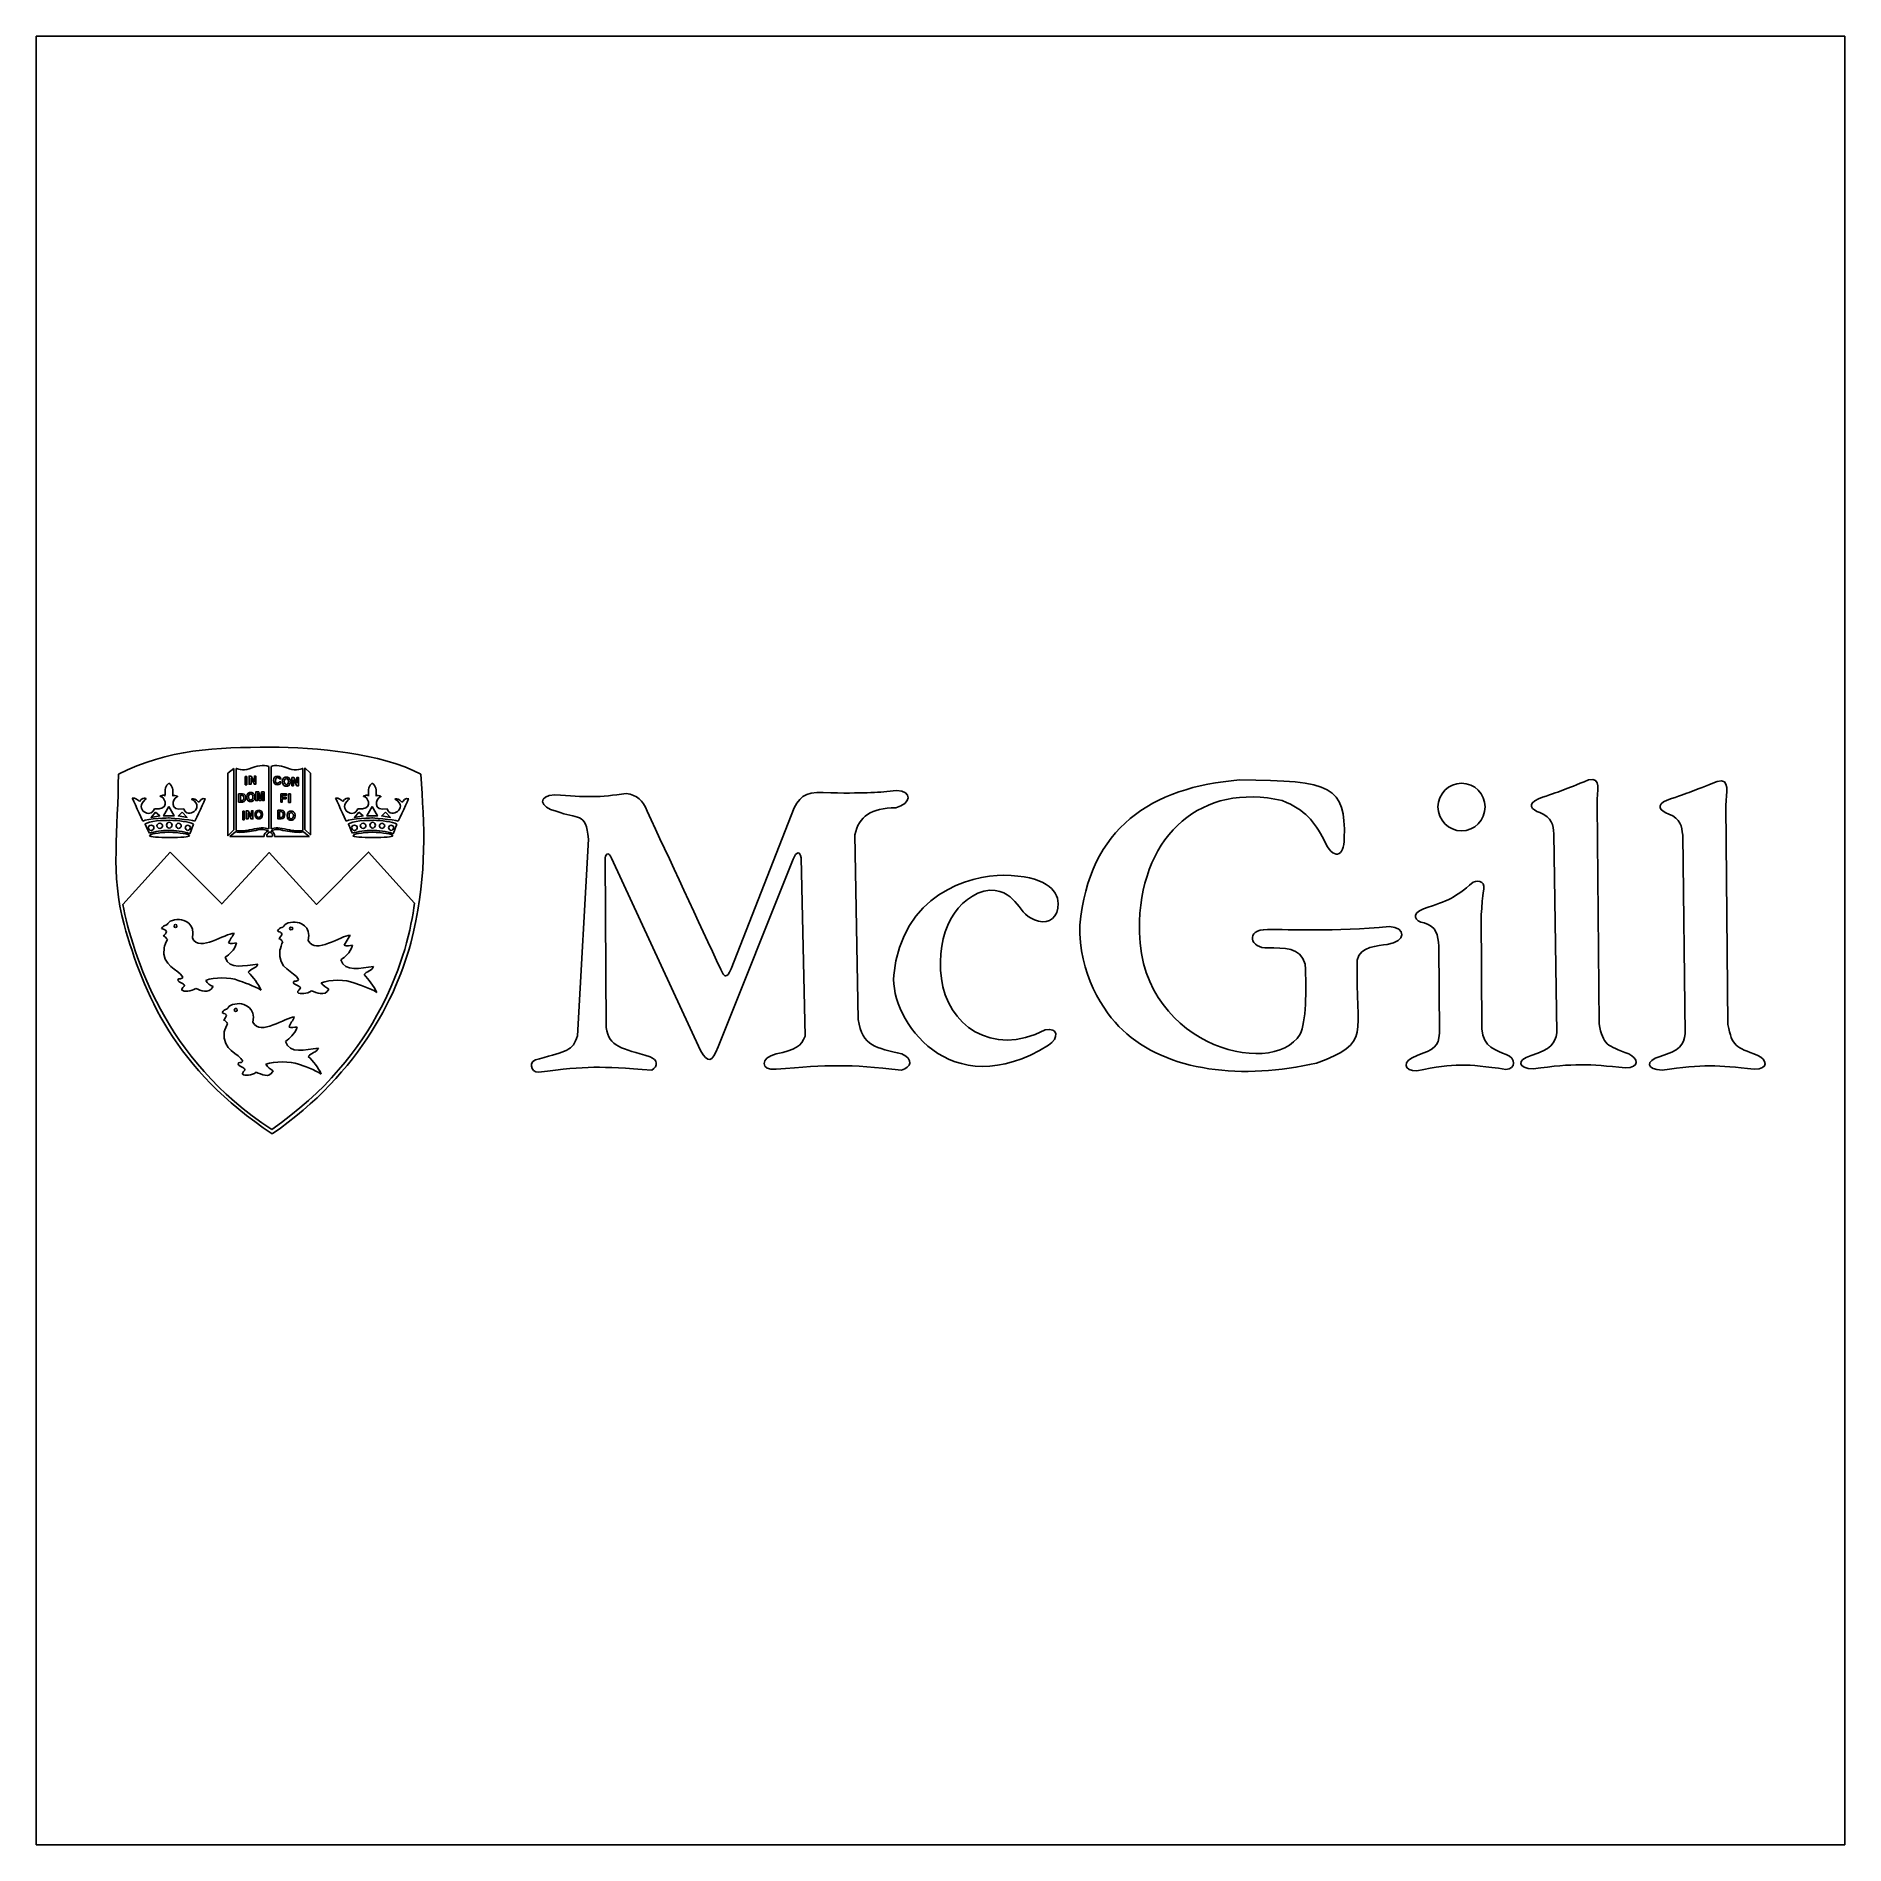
# Model space of a CAD drawing. Extents: x 0 to 2500, y 0 to 2500.
import ezdxf

# ---------------------------------------------------------------- set-up
doc = ezdxf.new("R2010")
doc.units = 0
doc.layers.get('0').update_dxf_attribs({"linetype": 'CONTINUOUS'})

msp = doc.modelspace()

# ---------------------------------------------------------------- linework, layer by layer
at = {"color": 7}
for points in [[(0, 2500), (2500, 2500), (2500, 0), (0, 0), (0, 2500)], [(273.06543, 1487.891428), (265.089024, 1481.250908), (265.089024, 1394.872274), (273.06543, 1402.835709), (273.06543, 1487.891428)], [(289.018241, 1465.298097), (291.015584, 1465.298097), (291.015584, 1476.594762), (289.018241, 1476.594762), (289.018241, 1465.298097)], [(301.637822, 1469.292785), (296.981676, 1477.26919), (294.322875, 1477.26919), (294.322875, 1465.972525), (296.981676, 1465.972525), (296.981676, 1473.94893), (301.637822, 1465.972525), (303.622196, 1465.972525), (303.622196, 1477.26919), (301.637822, 1477.26919), (301.637822, 1469.292785)], [(360.118492, 1467.295441), (356.123804, 1475.271846), (353.465002, 1475.271846), (353.465002, 1463.975181), (355.462346, 1463.975181), (355.462346, 1471.951586), (360.118492, 1463.975181), (362.777294, 1463.975181), (362.777294, 1475.271846), (360.118492, 1475.271846), (360.118492, 1467.295441)], [(371.415157, 1488.565855), (379.378593, 1481.250908), (379.378593, 1396.19519), (371.415157, 1403.510137), (371.415157, 1488.565855)], [(314.931831, 1455.337318), (311.611571, 1455.337318), (309.614227, 1446.037996), (307.616884, 1455.337318), (303.622196, 1455.337318), (303.622196, 1443.379194), (306.280998, 1443.379194), (306.280998, 1453.339974), (308.278342, 1443.366225), (310.937143, 1443.366225), (312.934487, 1453.339974), (312.934487, 1443.366225), (314.918861, 1443.366225), (314.918861, 1455.337318), (314.931831, 1455.337318)], [(340.183963, 1446.037996), (345.501567, 1446.037996), (345.501567, 1448.02237), (340.183963, 1448.02237), (340.183963, 1450.681172), (346.163025, 1450.681172), (346.163025, 1452.665546), (338.186619, 1452.665546), (338.186619, 1441.368881), (340.183963, 1441.368881), (340.183963, 1446.037996)], [(340.183963, 1469.954243)], [(342.842765, 1469.954243)], [(348.821827, 1440.720393), (351.480628, 1440.720393), (351.480628, 1452.678516), (348.821827, 1452.678516), (348.821827, 1440.720393)], [(1970.236984, 1467.295441)], [(164.754923, 1427.426384), (158.775862, 1420.124406), (170.733985, 1422.12175), (164.754923, 1427.426384)], [(183.353566, 1435.402789), (190.655544, 1422.12175), (176.038619, 1422.12175), (183.353566, 1435.402789)], [(201.965179, 1427.426384), (208.605698, 1420.124406), (196.647575, 1422.12175), (201.965179, 1427.426384)], [(215.920646, 1444.70211)], [(285.697981, 1416.791176), (287.682355, 1416.791176), (287.682355, 1428.762269), (285.697981, 1428.762269), (285.697981, 1416.791176)], [(297.656104, 1421.447322), (293.012928, 1429.423727), (290.354126, 1429.423727), (290.354126, 1418.127062), (293.012928, 1418.127062), (293.012928, 1426.103468), (296.994646, 1418.127062), (299.653448, 1418.127062), (299.653448, 1429.423727), (297.656104, 1429.423727), (297.656104, 1421.447322)], [(291.015584, 1448.683828)], [(293.661417, 1448.683828)], [(445.835668, 1427.426384), (439.856606, 1420.124406), (451.81473, 1422.12175), (445.835668, 1427.426384)], [(464.44728, 1435.402789), (471.749258, 1422.12175), (457.132333, 1422.12175), (464.44728, 1435.402789)], [(483.058893, 1427.426384), (489.699413, 1420.124406), (477.74129, 1422.12175), (483.058893, 1427.426384)], [(497.01436, 1444.70211)], [(158.775862, 1409.476229)], [(170.733985, 1412.148001)], [(184.015024, 1413.470917)], [(196.647575, 1412.148001)], [(209.267156, 1409.476229)], [(302.31225, 1424.093154)], [(304.296624, 1424.093154)], [(322.908236, 1400.176908)], [(346.824483, 1422.770238)], [(349.483285, 1422.770238)], [(439.856606, 1409.476229)], [(451.81473, 1412.148001)], [(465.108739, 1413.470917)], [(477.72832, 1412.148001)], [(490.360871, 1409.476229)], [(156.778518, 1398.179564)], [(183.353566, 1399.51545)], [(437.197804, 1398.179564)], [(464.44728, 1399.51545)], [(121.565606, 1271.931872)], [(192.652888, 1271.931872)], [(352.142086, 1268.611613)], [(1442.613978, 1271.257445)], [(176.713047, 1240.039221)], [(336.863703, 1236.718961)], [(1185.43651, 1202.167507)], [(275.724232, 1156.306418)], [(259.771421, 1123.739339)]]:
    msp.add_lwpolyline(points, close=True, dxfattribs=at)
for points in [[(276.398659, 1402.161282), (276.398659, 1487.891428), (276.38569, 1487.891428), (276.38569, 1487.891428)], [(321.58532, 1490.550229), (321.58532, 1404.158625)], [(324.89261, 1490.550229), (324.89261, 1404.158625)], [(368.756355, 1402.161282), (368.756355, 1487.891428), (368.756355, 1487.891428)], [(285.023553, 1452.665546), (279.705949, 1452.665546), (279.705949, 1441.381851), (279.705949, 1441.381851)], [(282.364751, 1450.681172), (284.362095, 1450.681172)], [(284.362095, 1443.366225), (282.364751, 1443.366225), (282.364751, 1450.681172), (282.364751, 1450.681172)], [(336.189276, 1473.287472), (338.186619, 1473.287472), (338.186619, 1473.274502), (338.186619, 1473.274502)], [(338.186619, 1469.292785), (336.189276, 1469.292785)], [(279.705949, 1441.381851), (285.023553, 1441.381851)], [(338.848077, 1430.085185), (334.204902, 1430.085185), (334.204902, 1418.114092), (334.204902, 1418.114092)], [(336.189276, 1428.087842), (338.848077, 1428.087842)], [(338.848077, 1420.111436), (336.189276, 1420.111436), (336.189276, 1428.087842), (336.189276, 1428.087842)], [(960.826122, 1210.805371), (1047.879184, 1433.418415)], [(2160.269979, 1135.036004), (2157.611177, 1438.723049)], [(2338.37079, 1133.726058), (2335.711988, 1436.738675)], [(267.747826, 1393.536388), (275.724232, 1400.176908)], [(334.204902, 1418.114092), (338.848077, 1418.114092)], [(377.394219, 1393.536388), (369.417813, 1400.176908)], [(314.931831, 1393.536388), (267.747826, 1393.536388), (267.747826, 1393.536388)], [(318.913549, 1393.536388), (326.215526, 1393.536388)], [(329.535786, 1393.536388), (377.394219, 1393.536388), (377.394219, 1393.536388)], [(748.173857, 1118.447675), (763.47818, 1390.216128), (763.47818, 1390.216128)], [(1131.611986, 1396.20816), (1136.255162, 1141.028035)], [(2097.794621, 1397.531076), (2101.815248, 1122.416423), (2101.815248, 1122.416423)], [(2275.895433, 1395.533732), (2279.228662, 1121.080537), (2279.228662, 1121.080537)], [(185.35091, 1372.265974), (119.568262, 1299.842806)], [(522.92795, 1301.82718), (459.129677, 1372.265974), (387.367968, 1299.842806), (322.246778, 1371.604516), (256.464131, 1300.504264), (185.35091, 1372.265974), (185.35091, 1372.265974)], [(786.707029, 1364.328477), (788.029945, 1129.74434)], [(918.285293, 1097.851688), (795.344892, 1363.667019)], [(1046.543298, 1362.331134), (942.875968, 1103.169292)], [(1063.157567, 1117.786217), (1057.178505, 1364.328477)], [(1997.46052, 1285.887339), (1998.121978, 1127.746996)], [(433.890514, 1257.289008), (425.914109, 1243.333541)], [(1939.641308, 1121.767935), (1939.00579, 1242.036564), (1939.00579, 1242.036564)]]:
    msp.add_lwpolyline(points, dxfattribs=at)
for points in [[(113.576231, 1479.927992), (182.01768, 1514.479446), (249.810641, 1517.138247), (323.556725, 1517.138247)], [(323.556725, 1517.138247), (386.69354, 1517.138247), (477.053892, 1509.161842), (531.552844, 1479.927992)], [(121.565606, 1271.931872), (102.292536, 1340.373322), (113.576231, 1403.510137), (113.576231, 1479.927992)], [(276.38569, 1487.891428), (276.38569, 1487.891428), (286.359439, 1483.90971), (294.335844, 1487.229969)], [(294.335844, 1487.229969), (304.958082, 1491.224657), (314.270373, 1493.870489), (321.58532, 1490.550229)], [(350.144743, 1487.229969), (339.509535, 1491.224657), (330.871672, 1493.870489), (324.89261, 1490.550229)], [(333.530474, 1477.25622), (330.210214, 1477.25622), (328.21287, 1475.258877), (328.21287, 1471.277159)], [(330.871672, 1471.277159), (330.871672, 1474.597418), (332.194588, 1475.271846), (333.530474, 1475.271846)], [(338.186619, 1473.274502), (338.186619, 1474.597418), (336.850734, 1477.25622), (333.530474, 1477.25622)], [(333.530474, 1475.271846), (335.527818, 1475.271846), (335.527818, 1473.93596), (336.189276, 1473.287472)], [(346.163025, 1475.933304), (344.178651, 1475.933304), (340.183963, 1475.271846), (340.183963, 1469.954243)], [(351.480628, 1469.954243), (351.480628, 1475.271846), (347.485941, 1475.933304), (346.163025, 1475.933304)], [(368.756355, 1487.891428), (368.756355, 1487.891428), (358.782606, 1483.90971), (350.144743, 1487.229969)], [(531.552844, 1479.927992), (536.870448, 1408.153313), (540.190707, 1344.368009), (521.579095, 1261.971093)], [(2157.611177, 1438.723049), (2157.611177, 1455.998776), (2164.277636, 1476.594762), (2145.653054, 1471.951586)], [(173.392787, 1448.696798), (169.398099, 1449.358256), (172.056901, 1450.032684), (173.392787, 1450.032684)], [(173.392787, 1450.032684), (175.390131, 1451.36857), (178.048932, 1451.36857), (178.048932, 1449.371226)], [(178.048932, 1449.371226), (178.048932, 1458.670547), (178.71039, 1464.662579), (183.366536, 1467.308411)], [(183.366536, 1467.308411), (188.68414, 1463.988151), (189.345598, 1458.670547), (188.68414, 1449.371226)], [(188.68414, 1449.371226), (189.345598, 1451.36857), (191.342941, 1450.032684), (193.327315, 1450.032684)], [(193.327315, 1450.032684), (193.988773, 1449.371226), (197.322003, 1449.371226), (193.988773, 1448.03534)], [(284.362095, 1450.681172), (285.697981, 1450.681172), (287.020897, 1450.681172), (287.020897, 1447.360912)], [(289.679699, 1447.360912), (289.679699, 1449.345286), (289.018241, 1452.665546), (285.023553, 1452.665546)], [(296.333188, 1454.66289), (294.997302, 1454.67586), (291.015584, 1454.001432), (291.015584, 1448.683828)], [(293.661417, 1448.683828), (293.661417, 1451.34263), (294.997302, 1452.665546), (296.320218, 1452.665546)], [(296.320218, 1452.665546), (297.656104, 1452.665546), (299.640478, 1451.34263), (299.640478, 1448.683828)], [(302.31225, 1448.683828), (302.31225, 1454.001432), (298.317562, 1454.66289), (296.333188, 1454.66289)], [(328.21287, 1471.277159), (328.21287, 1467.295441), (330.210214, 1465.298097), (333.530474, 1465.298097)], [(333.530474, 1467.295441), (330.871672, 1467.295441), (330.871672, 1468.631327), (330.871672, 1471.277159)], [(333.530474, 1465.298097), (336.189276, 1465.298097), (338.186619, 1466.633983), (338.186619, 1469.292785)], [(336.189276, 1469.292785), (335.527818, 1467.956899), (334.85339, 1467.295441), (333.530474, 1467.295441)], [(340.183963, 1469.954243), (340.183963, 1463.975181), (344.178651, 1463.313723), (346.163025, 1463.313723)], [(342.842765, 1469.954243), (342.842765, 1472.613044), (344.840109, 1473.93596), (346.163025, 1473.93596)], [(346.163025, 1465.298097), (344.827139, 1465.298097), (342.842765, 1466.633983), (342.842765, 1469.954243)], [(346.163025, 1473.93596), (346.824483, 1473.93596), (348.821827, 1472.600075), (348.821827, 1469.954243)], [(346.163025, 1463.313723), (347.498911, 1463.313723), (351.480628, 1463.975181), (351.480628, 1469.954243)], [(348.821827, 1469.954243), (348.821827, 1466.633983), (346.824483, 1465.298097), (346.163025, 1465.298097)], [(454.486501, 1448.696798), (450.491813, 1449.358256), (453.150615, 1450.032684), (454.486501, 1450.032684)], [(454.486501, 1450.032684), (456.470875, 1451.36857), (459.129677, 1451.36857), (459.129677, 1449.371226)], [(459.129677, 1449.371226), (459.129677, 1458.670547), (459.791135, 1464.662579), (464.44728, 1467.308411)], [(464.44728, 1467.308411), (469.764884, 1463.988151), (470.426342, 1458.670547), (469.764884, 1449.371226)], [(469.764884, 1449.371226), (470.426342, 1451.36857), (472.423686, 1450.032684), (474.42103, 1450.032684)], [(474.42103, 1450.032684), (475.082488, 1449.371226), (478.402748, 1449.371226), (475.082488, 1448.03534)], [(718.952977, 1428.762269), (695.023761, 1433.405445), (693.039387, 1450.681172), (716.955633, 1451.3556)], [(716.955633, 1451.3556), (758.822034, 1448.03534), (780.092448, 1447.373882), (815.30536, 1453.352944)], [(815.30536, 1453.352944), (831.245201, 1450.694142), (838.560149, 1444.053622), (844.53921, 1428.762269)], [(1047.879184, 1433.418415), (1057.191475, 1452.030028), (1067.813713, 1456.673203), (1098.383449, 1454.014402)], [(1098.383449, 1454.014402), (1150.872087, 1453.352944), (1163.504638, 1454.688829), (1189.431198, 1457.334661)], [(1189.431198, 1457.334661), (1211.350101, 1456.673203), (1210.027185, 1439.397477), (1188.095312, 1433.418415)], [(1442.613978, 1271.257445), (1455.259499, 1406.155969), (1541.638133, 1461.977837), (1663.229679, 1471.951586)], [(1722.384777, 1443.366225), (1611.402498, 1468.618357), (1529.66704, 1397.505136), (1525.023864, 1276.575048)], [(1663.229679, 1471.951586), (1791.487684, 1471.277159), (1810.099297, 1462.652265), (1808.101953, 1391.539044)], [(1937.656934, 1434.741331), (1937.692656, 1452.715776), (1952.262515, 1467.274036), (1970.236984, 1467.295441)], [(1970.236984, 1467.295441), (1988.204277, 1467.266876), (2002.762528, 1452.708624), (2002.791093, 1434.741331)], [(2145.653054, 1471.951586), (2111.1016, 1457.996119), (2108.442798, 1456.660234), (2076.550146, 1446.037996)], [(2323.727925, 1469.967212), (2289.176472, 1456.011745), (2286.51767, 1455.350287), (2254.625018, 1444.053622)], [(2335.711988, 1436.738675), (2335.711988, 1454.014402), (2342.352508, 1474.610388), (2323.727925, 1469.967212)], [(132.849302, 1446.699454), (136.83102, 1448.696798), (141.487165, 1442.704767), (142.810081, 1442.056278)], [(147.466227, 1414.806802), (146.130341, 1417.465604), (132.849302, 1446.699454), (132.849302, 1446.699454)], [(150.786487, 1444.71508), (134.846646, 1432.082529), (158.101434, 1416.804146), (163.419038, 1432.082529)], [(142.810081, 1442.056278), (146.130341, 1446.699454), (149.463571, 1446.699454), (150.125029, 1446.699454)], [(150.125029, 1446.699454), (153.445288, 1446.037996), (151.460914, 1445.363568), (150.786487, 1444.71508)], [(163.419038, 1432.082529), (184.689452, 1429.423727), (178.71039, 1446.037996), (173.392787, 1448.696798)], [(193.988773, 1448.03534), (188.67117, 1446.050966), (183.353566, 1428.100811), (203.962523, 1432.095499)], [(203.962523, 1432.095499), (208.605698, 1416.791176), (233.857831, 1433.405445), (215.920646, 1444.70211)], [(215.920646, 1444.70211), (215.259188, 1444.70211), (213.923302, 1445.363568), (215.920646, 1446.037996)], [(215.920646, 1446.037996), (217.256532, 1446.037996), (220.563822, 1446.037996), (224.558509, 1441.381851)], [(233.857831, 1446.037996), (233.857831, 1446.037996), (220.563822, 1416.791176), (219.240906, 1414.806802)], [(224.558509, 1441.381851), (225.894395, 1442.043309), (229.876113, 1448.02237), (233.857831, 1446.037996)], [(287.020897, 1447.360912), (287.020897, 1445.363568), (286.346469, 1443.366225), (284.362095, 1443.366225)], [(285.023553, 1441.381851), (289.018241, 1441.381851), (289.679699, 1445.363568), (289.679699, 1447.360912)], [(291.015584, 1448.683828), (291.015584, 1442.704767), (295.010272, 1442.043309), (296.333188, 1442.043309)], [(296.320218, 1444.040652), (294.997302, 1444.040652), (293.661417, 1445.363568), (293.661417, 1448.683828)], [(299.640478, 1448.683828), (299.640478, 1445.363568), (297.643134, 1444.040652), (296.320218, 1444.040652)], [(296.333188, 1442.043309), (298.330532, 1442.043309), (302.31225, 1442.704767), (302.31225, 1448.683828)], [(307.629853, 1430.072216), (306.306937, 1430.072216), (302.31225, 1429.423727), (302.31225, 1424.093154)], [(304.296624, 1424.093154), (304.296624, 1427.413414), (306.280998, 1428.087842), (307.616884, 1428.087842)], [(307.616884, 1428.087842), (308.952769, 1428.087842), (310.937143, 1427.426384), (310.937143, 1424.093154)], [(312.947457, 1424.093154), (312.947457, 1429.410758), (308.952769, 1430.072216), (307.629853, 1430.072216)], [(343.491253, 1424.767582), (343.491253, 1426.751956), (342.829795, 1430.085185), (338.848077, 1430.085185)], [(338.848077, 1428.087842), (339.509535, 1428.087842), (341.506879, 1427.426384), (341.506879, 1424.093154)], [(352.142086, 1428.7493), (350.806201, 1428.762269), (346.824483, 1428.087842), (346.824483, 1422.770238)], [(349.483285, 1422.770238), (349.483285, 1425.42904), (350.806201, 1426.751956), (352.142086, 1426.751956)], [(358.121148, 1422.770238), (358.121148, 1428.087842), (354.12646, 1428.7493), (352.142086, 1428.7493)], [(352.142086, 1426.751956), (353.477972, 1426.751956), (355.462346, 1425.42904), (355.462346, 1422.770238)], [(413.943016, 1446.699454), (417.937704, 1448.696798), (422.580879, 1442.704767), (423.916765, 1442.056278)], [(428.559941, 1414.806802), (427.224055, 1417.465604), (413.943016, 1446.699454), (413.943016, 1446.699454)], [(431.880201, 1444.71508), (415.94036, 1432.082529), (439.182179, 1416.804146), (444.512752, 1432.082529)], [(423.916765, 1442.056278), (427.237025, 1446.699454), (430.557285, 1446.699454), (431.218743, 1446.699454)], [(431.218743, 1446.699454), (434.539003, 1446.037996), (432.554629, 1445.363568), (431.880201, 1444.71508)], [(444.512752, 1432.082529), (465.783166, 1429.423727), (459.791135, 1446.037996), (454.486501, 1448.696798)], [(475.082488, 1448.03534), (469.764884, 1446.050966), (464.46025, 1428.100811), (485.056237, 1432.095499)], [(485.056237, 1432.095499), (489.699413, 1416.791176), (514.951545, 1433.405445), (497.01436, 1444.70211)], [(497.01436, 1444.70211), (496.339932, 1444.70211), (495.017016, 1445.363568), (497.01436, 1446.037996)], [(497.01436, 1446.037996), (498.337276, 1446.037996), (501.657536, 1446.037996), (505.652224, 1441.381851)], [(514.951545, 1446.037996), (514.951545, 1446.037996), (501.670506, 1416.791176), (500.33462, 1414.806802)], [(505.652224, 1441.381851), (506.988109, 1442.043309), (510.969827, 1448.02237), (514.951545, 1446.037996)], [(763.47818, 1390.216128), (760.15792, 1428.762269), (748.199797, 1416.791176), (718.952977, 1428.762269)], [(844.53921, 1428.762269), (873.77306, 1366.299882), (916.962377, 1272.59333), (946.209197, 1210.143913)], [(1188.095312, 1433.418415), (1154.205317, 1433.418415), (1136.92959, 1421.460292), (1131.611986, 1396.20816)], [(1780.191019, 1388.880242), (1766.235552, 1414.793833), (1754.938886, 1430.072216), (1722.384777, 1443.366225)], [(1970.236984, 1401.512793), (1952.273859, 1401.512793), (1937.656934, 1416.791176), (1937.656934, 1434.741331)], [(2002.791093, 1434.741331), (2002.791093, 1416.791176), (1988.174168, 1401.512793), (1970.236984, 1401.512793)], [(2076.550146, 1446.037996), (2060.597335, 1438.723049), (2066.563427, 1430.746643), (2078.54749, 1426.764926)], [(2078.54749, 1426.764926), (2095.135819, 1420.124406), (2097.146133, 1409.489199), (2097.794621, 1397.531076)], [(2254.625018, 1444.053622), (2238.010749, 1437.400133), (2244.664239, 1428.775239), (2256.622362, 1424.780552)], [(183.353566, 1419.449978), (186.012368, 1419.449978), (152.7968, 1418.78852), (147.466227, 1414.806802)], [(150.137998, 1410.812115), (155.455602, 1415.46826), (176.713047, 1416.129718), (184.689452, 1416.129718)], [(156.778518, 1398.179564), (154.119716, 1402.174251), (151.460914, 1409.476229), (150.137998, 1410.812115)], [(154.781174, 1406.155969), (154.781174, 1407.491855), (156.778518, 1409.476229), (158.775862, 1409.476229)], [(158.775862, 1402.161282), (156.778518, 1402.161282), (154.781174, 1404.158625), (154.781174, 1406.155969)], [(183.366536, 1402.174251), (174.054245, 1402.174251), (163.419038, 1400.838366), (156.778518, 1398.179564)], [(158.775862, 1409.476229), (160.773206, 1409.476229), (162.770549, 1407.491855), (162.770549, 1406.155969)], [(162.770549, 1406.155969), (162.770549, 1404.158625), (160.773206, 1402.161282), (158.775862, 1402.161282)], [(166.752267, 1408.827741), (166.739297, 1410.150657), (168.736641, 1412.148001), (170.733985, 1412.148001)], [(170.733985, 1404.846023), (168.597596, 1404.99039), (166.896634, 1406.691352), (166.752267, 1408.827741)], [(170.733985, 1412.148001), (172.731329, 1412.148001), (174.728673, 1410.163627), (174.728673, 1408.827741)], [(174.728673, 1408.827741), (174.728673, 1406.830397), (172.731329, 1404.846023), (170.733985, 1404.846023)], [(180.033306, 1409.476229), (180.033306, 1411.473573), (182.03065, 1413.470917), (184.015024, 1413.470917)], [(184.015024, 1405.481541), (182.01768, 1405.481541), (180.033306, 1407.478885), (180.033306, 1409.476229)], [(219.240906, 1414.806802), (213.923302, 1417.465604), (180.046276, 1419.449978), (183.353566, 1419.449978)], [(212.600386, 1397.518106), (203.962523, 1400.838366), (191.342941, 1402.174251), (183.366536, 1402.174251)], [(184.015024, 1413.470917), (186.012368, 1413.470917), (187.996742, 1411.473573), (187.996742, 1409.476229)], [(187.996742, 1409.476229), (187.996742, 1407.491855), (186.012368, 1405.481541), (184.015024, 1405.481541)], [(184.689452, 1416.129718), (195.986117, 1416.129718), (211.938928, 1414.132375), (217.256532, 1410.812115)], [(193.327315, 1408.827741), (193.327315, 1410.150657), (195.324659, 1412.148001), (196.647575, 1412.148001)], [(196.647575, 1404.846023), (195.311689, 1404.846023), (193.327315, 1406.830397), (193.327315, 1408.827741)], [(196.647575, 1412.148001), (198.644919, 1412.148001), (200.629293, 1410.163627), (200.629293, 1408.827741)], [(200.629293, 1408.827741), (200.484926, 1406.691352), (198.783964, 1404.99039), (196.647575, 1404.846023)], [(205.946897, 1406.155969), (205.946897, 1407.491855), (207.94424, 1409.476229), (209.267156, 1409.476229)], [(209.267156, 1402.161282), (207.94424, 1402.161282), (205.946897, 1404.158625), (205.946897, 1406.155969)], [(209.267156, 1409.476229), (211.2645, 1409.476229), (213.261844, 1407.491855), (213.261844, 1406.155969)], [(213.261844, 1406.155969), (213.11742, 1404.012434), (211.410692, 1402.305706), (209.267156, 1402.161282)], [(217.256532, 1410.812115), (217.256532, 1410.812115), (214.59773, 1402.835709), (212.600386, 1397.518106)], [(275.724232, 1400.176908), (281.703293, 1398.179564), (294.335844, 1400.838366), (300.314906, 1401.512793)], [(298.330532, 1403.497167), (289.03121, 1401.499824), (283.713607, 1400.838366), (276.398659, 1402.161282)], [(321.58532, 1404.158625), (315.606259, 1406.817427), (307.629853, 1405.481541), (298.330532, 1403.497167)], [(300.314906, 1401.512793), (309.614227, 1403.510137), (314.270373, 1404.833053), (320.910893, 1401.512793)], [(302.31225, 1424.093154), (302.31225, 1418.77555), (306.293968, 1418.114092), (307.629853, 1418.114092)], [(307.616884, 1420.111436), (306.280998, 1420.111436), (304.296624, 1420.785864), (304.296624, 1424.093154)], [(310.937143, 1424.093154), (310.937143, 1420.772894), (308.952769, 1420.111436), (307.616884, 1420.111436)], [(307.629853, 1418.114092), (308.965739, 1418.114092), (312.947457, 1418.77555), (312.947457, 1424.093154)], [(320.910893, 1401.512793), (317.373241, 1400.468787), (314.941615, 1397.224861), (314.931831, 1393.536388)], [(322.908236, 1400.176908), (319.587977, 1396.856648), (318.252091, 1396.856648), (318.913549, 1393.536388)], [(326.215526, 1393.536388), (326.889954, 1396.856648), (326.228496, 1398.179564), (322.908236, 1400.176908)], [(324.89261, 1404.158625), (330.210214, 1406.817427), (336.850734, 1405.481541), (346.824483, 1403.497167)], [(344.827139, 1401.512793), (334.204902, 1403.510137), (330.871672, 1404.833053), (324.89261, 1401.512793)], [(324.89261, 1401.512793), (328.21287, 1400.176908), (330.210214, 1396.869618), (329.535786, 1393.536388)], [(338.848077, 1418.114092), (342.829795, 1418.114092), (343.491253, 1422.10878), (343.491253, 1424.767582)], [(341.506879, 1424.093154), (341.506879, 1422.10878), (340.832451, 1420.111436), (338.848077, 1420.111436)], [(369.417813, 1400.176908), (362.777294, 1398.179564), (351.480628, 1400.838366), (344.827139, 1401.512793)], [(346.824483, 1422.770238), (346.824483, 1416.791176), (350.806201, 1416.129718), (352.142086, 1416.129718)], [(346.824483, 1403.497167), (356.123804, 1401.499824), (361.441408, 1400.838366), (368.756355, 1402.161282)], [(352.142086, 1418.114092), (350.81917, 1418.114092), (349.483285, 1419.449978), (349.483285, 1422.770238)], [(352.142086, 1416.129718), (354.13943, 1416.129718), (358.121148, 1416.791176), (358.121148, 1422.770238)], [(355.462346, 1422.770238), (355.462346, 1419.449978), (353.465002, 1418.114092), (352.142086, 1418.114092)], [(464.44728, 1419.449978), (467.106082, 1419.449978), (433.877545, 1418.78852), (428.559941, 1414.806802)], [(431.218743, 1410.812115), (436.536346, 1415.46826), (457.793791, 1416.129718), (465.783166, 1416.129718)], [(437.197804, 1398.179564), (435.200461, 1402.174251), (432.554629, 1409.476229), (431.218743, 1410.812115)], [(435.874888, 1406.155969), (435.874888, 1407.491855), (437.859262, 1409.476229), (439.856606, 1409.476229)], [(439.856606, 1402.161282), (437.859262, 1402.161282), (435.874888, 1404.158625), (435.874888, 1406.155969)], [(464.44728, 1402.174251), (455.147959, 1402.174251), (444.512752, 1400.838366), (437.197804, 1398.179564)], [(439.856606, 1409.476229), (441.85395, 1409.476229), (443.851294, 1407.491855), (443.851294, 1406.155969)], [(443.851294, 1406.155969), (443.851294, 1404.158625), (441.85395, 1402.161282), (439.856606, 1402.161282)], [(447.820042, 1408.827741), (447.833012, 1410.150657), (449.830355, 1412.148001), (451.81473, 1412.148001)], [(451.81473, 1404.846023), (449.830355, 1404.846023), (447.820042, 1406.830397), (447.820042, 1408.827741)], [(451.81473, 1412.148001), (453.812073, 1412.148001), (455.809417, 1410.163627), (455.809417, 1408.827741)], [(455.809417, 1408.827741), (455.809417, 1406.830397), (453.812073, 1404.846023), (451.81473, 1404.846023)], [(461.114051, 1409.476229), (461.127021, 1411.473573), (463.124364, 1413.470917), (465.108739, 1413.470917)], [(465.108739, 1405.481541), (462.965203, 1405.625966), (461.258475, 1407.332693), (461.114051, 1409.476229)], [(500.33462, 1414.806802), (495.017016, 1417.465604), (461.127021, 1419.449978), (464.44728, 1419.449978)], [(493.681131, 1397.518106), (484.381809, 1400.838366), (472.423686, 1402.174251), (464.44728, 1402.174251)], [(465.108739, 1413.470917), (467.093113, 1413.470917), (469.090456, 1411.473573), (469.090456, 1409.476229)], [(469.090456, 1409.476229), (469.090456, 1407.491855), (467.093113, 1405.481541), (465.108739, 1405.481541)], [(465.783166, 1416.129718), (477.079831, 1416.129718), (493.032642, 1414.132375), (498.337276, 1410.812115)], [(474.40806, 1408.827741), (474.42103, 1410.150657), (476.405404, 1412.148001), (477.72832, 1412.148001)], [(477.72832, 1404.846023), (476.405404, 1404.846023), (474.40806, 1406.830397), (474.40806, 1408.827741)], [(477.72832, 1412.148001), (479.725664, 1412.148001), (481.723007, 1410.163627), (481.723007, 1408.827741)], [(481.723007, 1408.827741), (481.723007, 1406.830397), (479.725664, 1404.846023), (477.72832, 1404.846023)], [(487.040611, 1406.155969), (487.040611, 1407.491855), (489.037955, 1409.476229), (490.360871, 1409.476229)], [(490.360871, 1402.161282), (489.024985, 1402.161282), (487.040611, 1404.158625), (487.040611, 1406.155969)], [(490.360871, 1409.476229), (492.358215, 1409.476229), (494.355558, 1407.491855), (494.355558, 1406.155969)], [(494.355558, 1406.155969), (494.211134, 1404.012434), (492.504406, 1402.305706), (490.360871, 1402.161282)], [(498.337276, 1410.812115), (498.337276, 1410.812115), (495.678474, 1402.835709), (493.681131, 1397.518106)], [(2256.622362, 1424.780552), (2273.236631, 1418.127062), (2274.559547, 1408.166283), (2275.895433, 1395.533732)], [(156.765548, 1394.872274), (156.778518, 1396.856648), (168.736641, 1399.51545), (183.353566, 1399.51545)], [(184.676482, 1392.213472), (169.385129, 1392.213472), (156.765548, 1393.549358), (156.765548, 1394.872274)], [(183.353566, 1399.51545), (197.970491, 1399.51545), (211.925958, 1396.856648), (211.925958, 1394.872274)], [(211.925958, 1394.872274), (211.925958, 1393.536388), (199.967835, 1392.213472), (184.676482, 1392.213472)], [(437.859262, 1394.872274), (437.859262, 1396.856648), (449.830355, 1399.51545), (464.44728, 1399.51545)], [(465.770197, 1392.213472), (450.478844, 1392.213472), (437.859262, 1393.549358), (437.859262, 1394.872274)], [(464.44728, 1399.51545), (479.064206, 1399.51545), (493.019673, 1396.856648), (493.019673, 1394.872274)], [(493.019673, 1394.872274), (493.019673, 1393.536388), (481.061549, 1392.213472), (465.770197, 1392.213472)], [(1808.101953, 1391.539044), (1808.763411, 1365.625454), (1792.149142, 1359.646392), (1780.191019, 1388.880242)], [(795.344892, 1363.667019), (792.024632, 1372.966341), (787.368487, 1370.320509), (786.707029, 1364.328477)], [(1057.178505, 1364.328477), (1056.504078, 1373.627799), (1050.525016, 1373.627799), (1046.543298, 1362.331134)], [(1185.43651, 1202.167507), (1196.733176, 1313.798273), (1289.778269, 1340.386291), (1337.597792, 1340.386291)], [(1337.597792, 1340.386291), (1394.081118, 1339.050406), (1412.018303, 1320.451763), (1412.7057, 1301.178692)], [(1917.722406, 1293.863745), (1953.622715, 1305.821868), (1958.940318, 1307.819212), (1986.163855, 1330.412542)], [(1986.163855, 1330.412542), (1994.801718, 1334.39426), (2004.788437, 1331.074), (2000.119322, 1315.795617)], [(325.567038, 988.840814), (474.42103, 1091.185229), (514.290087, 1231.388387), (522.92795, 1301.82718)], [(1318.337691, 1319.790305), (1271.802175, 1313.149785), (1243.229783, 1260.648177), (1251.206188, 1197.511362)], [(1385.443255, 1276.588018), (1354.212061, 1284.564423), (1360.191122, 1317.792961), (1318.337691, 1319.790305)], [(1412.7057, 1301.178692), (1413.367158, 1282.56708), (1400.06018, 1272.6063), (1385.443255, 1276.588018)], [(2000.119322, 1315.795617), (1998.121978, 1303.837494), (1998.796406, 1298.51989), (1997.46052, 1285.887339)], [(119.568262, 1299.842806), (134.185187, 1230.739899), (175.390131, 1086.529083), (325.567038, 988.840814)], [(179.371848, 1271.257445), (182.03065, 1271.931872), (182.03065, 1274.577704), (185.35091, 1276.575048)], [(185.35091, 1276.575048), (189.345598, 1278.572392), (193.327315, 1278.572392), (197.970491, 1279.23385)], [(197.970491, 1279.23385), (203.949553, 1278.572392), (220.563822, 1273.916246), (215.920646, 1253.32026)], [(345.501567, 1273.254788), (349.496254, 1275.239162), (353.477972, 1275.239162), (358.134118, 1275.239162)], [(358.134118, 1275.239162), (364.113179, 1275.239162), (380.727448, 1270.595987), (376.071303, 1249.98703)], [(1525.023864, 1276.575048), (1517.047459, 1106.450642), (1707.767852, 1056.633775), (1746.975451, 1120.406109)], [(1918.409803, 1274.590674), (1905.764282, 1275.92656), (1899.785221, 1287.223225), (1917.722406, 1293.863745)], [(326.215526, 982.874722), (191.99143, 1071.2507), (148.127685, 1177.563863), (121.565606, 1271.931872)], [(173.392787, 1266.614269), (174.728673, 1269.273071), (177.387474, 1270.608956), (179.371848, 1271.257445)], [(180.046276, 1262.632551), (178.71039, 1264.629895), (177.387474, 1264.629895), (173.392787, 1266.614269)], [(176.051589, 1255.979062), (176.713047, 1257.976405), (180.694764, 1260.635207), (180.046276, 1262.632551)], [(181.369192, 1251.335886), (180.033306, 1253.33323), (177.374505, 1255.979062), (176.051589, 1255.979062)], [(176.713047, 1240.039221), (177.387474, 1242.036564), (180.046276, 1249.338542), (181.369192, 1251.335886)], [(190.655544, 1269.934529), (190.668514, 1271.257445), (191.329972, 1271.931872), (192.652888, 1271.931872)], [(192.652888, 1267.937185), (191.329972, 1267.937185), (190.655544, 1268.598643), (190.655544, 1269.934529)], [(192.652888, 1271.931872), (193.988773, 1271.931872), (194.650231, 1271.257445), (194.650231, 1269.934529)], [(194.650231, 1269.934529), (194.650231, 1268.598643), (193.988773, 1267.937185), (192.652888, 1267.937185)], [(215.920646, 1253.32026), (225.894395, 1233.385731), (261.107307, 1259.960779), (273.739858, 1259.960779)], [(273.739858, 1259.960779), (271.081056, 1255.966092), (268.422254, 1251.322916), (265.763452, 1246.66677)], [(521.579095, 1261.971093), (502.967482, 1180.235635), (449.142958, 1066.594555), (326.215526, 982.874722)], [(333.543444, 1263.281039), (334.879329, 1265.939841), (337.538131, 1267.275727), (339.522505, 1267.937185)], [(339.522505, 1259.299321), (338.861047, 1261.296665), (337.525161, 1261.296665), (333.543444, 1263.281039)], [(335.527818, 1252.645832), (336.863703, 1254.643176), (340.183963, 1257.301978), (339.522505, 1259.299321)], [(340.845421, 1248.015626), (339.522505, 1250), (337.525161, 1252.645832), (335.527818, 1252.645832)], [(339.522505, 1267.937185), (342.181307, 1267.937185), (342.181307, 1271.257445), (345.501567, 1273.254788)], [(350.157712, 1266.614269), (350.157712, 1267.937185), (351.480628, 1268.611613), (352.142086, 1268.611613)], [(352.142086, 1264.629895), (351.480628, 1264.629895), (350.157712, 1265.291353), (350.157712, 1266.614269)], [(352.142086, 1268.611613), (353.477972, 1268.611613), (354.800888, 1267.950155), (354.800888, 1266.614269)], [(354.800888, 1266.614269), (354.800888, 1265.278383), (353.465002, 1264.629895), (352.142086, 1264.629895)], [(376.071303, 1249.98703), (386.045052, 1230.039532), (421.257963, 1257.289008), (433.890514, 1257.289008)], [(1501.769076, 1126.385171), (1474.50663, 1150.988815), (1440.603665, 1206.136255), (1442.613978, 1271.257445)], [(1702.437278, 1240.013281), (1678.521032, 1238.015937), (1669.883168, 1265.265413), (1701.77582, 1265.265413)], [(1701.77582, 1265.265413), (1733.007014, 1265.265413), (1793.472058, 1261.945153), (1870.56434, 1269.260101)], [(1870.56434, 1269.260101), (1893.157671, 1268.598643), (1895.142045, 1248.002656), (1867.244081, 1244.682396)], [(1939.00579, 1242.036564), (1937.656934, 1257.314947), (1935.68553, 1269.273071), (1918.409803, 1274.590674)], [(202.652576, 1199.482766), (196.647575, 1210.805371), (173.392787, 1213.464172), (176.713047, 1240.039221)], [(277.060117, 1246.66677), (273.739858, 1235.370105), (267.086368, 1231.388387), (261.120276, 1226.732242)], [(261.120276, 1226.732242), (267.099338, 1208.795057), (287.695325, 1215.435577), (306.306937, 1217.43292)], [(265.763452, 1246.66677), (269.083712, 1244.695366), (273.739858, 1246.66677), (277.060117, 1246.66677)], [(362.790263, 1196.162506), (356.798232, 1207.485111), (333.530474, 1210.143913), (336.863703, 1236.718961)], [(336.863703, 1236.718961), (337.525161, 1238.716305), (339.522505, 1246.018282), (340.845421, 1248.015626)], [(437.210774, 1243.333541), (433.890514, 1232.036876), (426.588537, 1227.3937), (421.270933, 1223.399012)], [(425.914109, 1243.333541), (429.234369, 1241.336197), (433.890514, 1243.333541), (437.210774, 1243.333541)], [(1754.264459, 1217.419951), (1747.623939, 1241.336197), (1724.369151, 1239.351823), (1702.437278, 1240.013281)], [(1867.244081, 1244.682396), (1855.285957, 1242.023595), (1829.346428, 1242.685053), (1826.026168, 1222.750524)], [(306.306937, 1217.43292), (304.322563, 1211.453859), (296.333188, 1210.792401), (293.025898, 1206.136255)], [(293.025898, 1206.136255), (300.24953, 1198.928754), (306.301696, 1190.636017), (310.963083, 1181.558551)], [(421.270933, 1223.399012), (426.588537, 1205.461827), (447.845981, 1212.102347), (466.444624, 1214.099691)], [(466.444624, 1214.099691), (464.46025, 1208.120629), (456.470875, 1207.459171), (453.163585, 1202.803026)], [(453.163585, 1202.803026), (459.142647, 1196.162506), (466.444624, 1187.524643), (471.10077, 1178.212351)], [(946.209197, 1210.143913), (951.526801, 1198.847247), (954.185603, 1196.849904), (960.826122, 1210.805371)], [(1399.385752, 1105.153666), (1263.190251, 1020.733466), (1180.131877, 1140.353608), (1185.43651, 1202.167507)], [(1746.975451, 1120.406109), (1755.613314, 1137.020378), (1755.613314, 1180.871153), (1754.264459, 1217.419951)], [(1826.026168, 1222.750524), (1823.367366, 1119.096163), (1847.309552, 1109.109444), (1769.542842, 1080.537052)], [(195.999087, 1194.82662), (195.999087, 1199.482766), (199.993775, 1194.82662), (202.652576, 1199.482766)], [(204.63695, 1186.850215), (207.295752, 1190.170475), (197.983461, 1190.857872), (195.999087, 1194.82662)], [(201.316691, 1181.558551), (201.316691, 1181.558551), (201.316691, 1184.878811), (204.63695, 1186.850215)], [(220.589761, 1183.529955), (214.6107, 1179.548237), (203.975492, 1178.899749), (201.316691, 1181.558551)], [(244.518977, 1186.188757), (238.539916, 1174.892092), (227.243251, 1181.558551), (220.589761, 1183.529955)], [(279.070431, 1194.82662), (268.448194, 1199.482766), (245.180435, 1199.482766), (234.545228, 1194.82662)], [(234.545228, 1194.82662), (236.542572, 1190.844902), (240.52429, 1188.186101), (244.518977, 1186.188757)], [(310.963083, 1181.558551), (302.325219, 1186.850215), (285.049493, 1192.829276), (279.070431, 1194.82662)], [(355.475316, 1191.50636), (355.475316, 1196.162506), (360.131462, 1191.50636), (362.790263, 1196.162506)], [(364.774637, 1183.529955), (367.433439, 1186.850215), (358.134118, 1187.537612), (355.475316, 1191.50636)], [(361.454378, 1178.212351), (361.454378, 1178.212351), (361.454378, 1180.871153), (364.774637, 1183.529955)], [(380.727448, 1180.209695), (374.748387, 1176.227977), (364.113179, 1175.55355), (361.454378, 1178.212351)], [(404.656664, 1182.868497), (398.677603, 1171.571832), (387.380938, 1178.212351), (380.727448, 1180.209695)], [(439.208118, 1191.50636), (428.585881, 1196.162506), (405.318122, 1196.162506), (394.021457, 1191.50636)], [(394.021457, 1191.50636), (396.680259, 1187.524643), (400.661977, 1184.865841), (404.656664, 1182.868497)], [(471.10077, 1178.212351), (462.462906, 1183.529955), (445.17421, 1189.509017), (439.208118, 1191.50636)], [(1251.206188, 1197.511362), (1259.182594, 1134.387516), (1320.309095, 1087.877939), (1394.729606, 1126.41111)], [(257.125589, 1150.327357), (258.448505, 1152.960219), (261.107307, 1154.957563), (263.10465, 1154.957563)], [(263.10465, 1146.981158), (262.443192, 1148.330013), (260.445849, 1148.330013), (257.125589, 1150.327357)], [(263.10465, 1154.957563), (265.101994, 1155.619021), (265.101994, 1158.277823), (268.422254, 1160.275167)], [(268.422254, 1160.275167), (272.403972, 1162.27251), (277.060117, 1162.27251), (281.041835, 1162.933968)], [(273.726888, 1153.647617), (273.726888, 1154.970533), (275.062774, 1156.306418), (275.724232, 1156.306418)], [(275.724232, 1151.650273), (275.049804, 1151.650273), (273.726888, 1152.973189), (273.726888, 1153.647617)], [(275.724232, 1156.306418), (277.047148, 1156.306418), (277.708606, 1154.957563), (277.708606, 1153.647617)], [(277.708606, 1153.647617), (277.708606, 1152.960219), (277.047148, 1151.650273), (275.724232, 1151.650273)], [(281.041835, 1162.933968), (287.020897, 1162.27251), (304.296624, 1157.616365), (299.653448, 1137.020378)], [(259.109963, 1139.69215), (259.771421, 1141.689493), (263.753139, 1145.009753), (263.10465, 1146.981158)], [(264.427566, 1135.036004), (263.091681, 1137.033348), (261.107307, 1139.69215), (259.109963, 1139.69215)], [(259.771421, 1123.739339), (261.107307, 1126.398141), (263.091681, 1133.0646), (264.427566, 1135.036004)], [(299.653448, 1137.020378), (309.627197, 1117.085849), (344.840109, 1144.335325), (356.798232, 1144.335325)], [(360.79292, 1130.379858), (356.798232, 1119.744651), (350.157712, 1115.075536), (344.840109, 1110.44533)], [(356.798232, 1144.335325), (354.800888, 1139.67918), (351.480628, 1135.010065), (349.496254, 1130.379858)], [(349.496254, 1130.379858), (352.155056, 1128.382515), (356.798232, 1130.379858), (360.79292, 1130.379858)], [(788.029945, 1129.74434), (791.363174, 1102.507834), (809.961817, 1101.171948), (848.507958, 1089.213825)], [(1136.255162, 1141.028035), (1141.572766, 1103.156322), (1161.507294, 1101.846376), (1196.733176, 1093.195543)], [(1394.729606, 1126.41111), (1412.692731, 1130.418768), (1414.002677, 1115.114445), (1399.385752, 1105.153666)], [(1769.542842, 1080.537052), (1669.883168, 1057.282264), (1562.23412, 1067.917471), (1501.769076, 1126.385171)], [(1998.121978, 1127.746996), (1999.470834, 1101.833406), (2019.405362, 1097.825749), (2032.011974, 1092.508145)], [(2201.487891, 1093.182573), (2170.918156, 1105.140696), (2166.24904, 1105.140696), (2160.269979, 1135.036004)], [(2379.562763, 1091.198199), (2348.993027, 1103.156322), (2344.349852, 1103.156322), (2338.37079, 1133.726058)], [(285.710951, 1083.182884), (280.380377, 1094.505489), (257.125589, 1097.164291), (259.771421, 1123.739339)], [(344.840109, 1110.44533), (350.157712, 1092.482205), (371.415157, 1099.148665), (390.02677, 1101.120069)], [(390.02677, 1101.120069), (387.367968, 1095.141007), (380.06599, 1094.479549), (376.071303, 1089.823404)], [(695.672249, 1086.555023), (732.221046, 1097.19023), (742.194795, 1097.19023), (748.173857, 1118.447675)], [(942.875968, 1103.169292), (933.576646, 1080.575961), (928.920501, 1080.575961), (918.285293, 1097.851688)], [(1022.627052, 1093.208512), (1049.876528, 1099.187574), (1057.191475, 1103.81778), (1063.157567, 1117.786217)], [(1909.071572, 1091.198199), (1931.003445, 1099.174604), (1938.99282, 1103.156322), (1939.641308, 1121.767935)], [(2101.815248, 1122.416423), (2099.817905, 1108.460956), (2093.177385, 1099.161634), (2066.576397, 1091.185229)], [(2279.228662, 1121.080537), (2277.879807, 1106.463612), (2271.252257, 1097.164291), (2244.677208, 1089.849343)], [(279.057461, 1079.201166), (279.057461, 1083.182884), (283.713607, 1079.201166), (285.710951, 1083.182884)], [(288.356783, 1070.563303), (290.354126, 1073.883563), (281.716263, 1074.545021), (279.057461, 1079.201166)], [(362.777294, 1079.201166), (351.480628, 1083.182884), (328.887298, 1083.182884), (317.590633, 1079.201166)], [(317.590633, 1079.201166), (319.587977, 1074.545021), (324.231152, 1071.886219), (327.564382, 1069.875905)], [(394.008487, 1065.245699), (386.032082, 1071.224761), (368.756355, 1076.542364), (362.777294, 1079.201166)], [(376.071303, 1089.823404), (382.711822, 1083.182884), (390.02677, 1074.545021), (394.008487, 1065.245699)], [(694.349333, 1067.95638), (683.714126, 1067.95638), (678.409492, 1083.896221), (695.672249, 1086.555023)], [(851.16676, 1070.615182), (776.071821, 1076.594243), (764.113698, 1076.594243), (694.349333, 1067.95638)], [(848.507958, 1089.213825), (859.143165, 1085.232107), (859.804623, 1076.594243), (851.16676, 1070.615182)], [(1022.627052, 1071.925128), (1001.356637, 1069.927784), (1000.033721, 1087.877939), (1022.627052, 1093.208512)], [(1196.071718, 1070.602212), (1121.651207, 1079.240076), (1096.386105, 1078.552678), (1022.627052, 1071.925128)], [(1196.733176, 1093.195543), (1213.347444, 1085.880595), (1209.352757, 1074.57096), (1196.071718, 1070.602212)], [(1908.410114, 1069.914815), (1890.47293, 1069.253357), (1886.478242, 1083.208824), (1909.071572, 1091.198199)], [(2031.350516, 1071.912158), (1974.86719, 1079.888564), (1962.909066, 1080.550022), (1908.410114, 1069.914815)], [(2032.011974, 1092.508145), (2045.305983, 1087.190541), (2045.967441, 1072.573616), (2031.350516, 1071.912158)], [(2066.576397, 1091.185229), (2045.318952, 1084.51877), (2047.977754, 1073.248044), (2069.235199, 1072.560647)], [(2069.235199, 1072.560647), (2127.067381, 1080.537052), (2145.004565, 1079.227106), (2196.831746, 1073.909502)], [(2196.831746, 1073.909502), (2217.427732, 1073.909502), (2214.107473, 1087.177572), (2201.487891, 1093.182573)], [(2244.677208, 1089.849343), (2223.393824, 1083.208824), (2226.052626, 1071.912158), (2247.33601, 1070.602212)], [(2247.33601, 1070.602212), (2305.142252, 1079.240076), (2323.079437, 1077.89122), (2374.906618, 1071.925128)], [(2374.906618, 1071.925128), (2395.528544, 1072.586586), (2392.182345, 1085.219137), (2379.562763, 1091.198199)], [(285.036523, 1065.245699), (285.036523, 1065.245699), (285.036523, 1068.565959), (288.356783, 1070.563303)], [(304.309593, 1067.904501), (298.330532, 1063.248355), (287.695325, 1062.586897), (285.036523, 1065.245699)], [(327.564382, 1069.875905), (322.246778, 1058.57924), (310.950113, 1065.245699), (304.309593, 1067.904501)]]:
    msp.add_open_spline(points, degree=3, dxfattribs=at)

doc.saveas('drawing.dxf')
